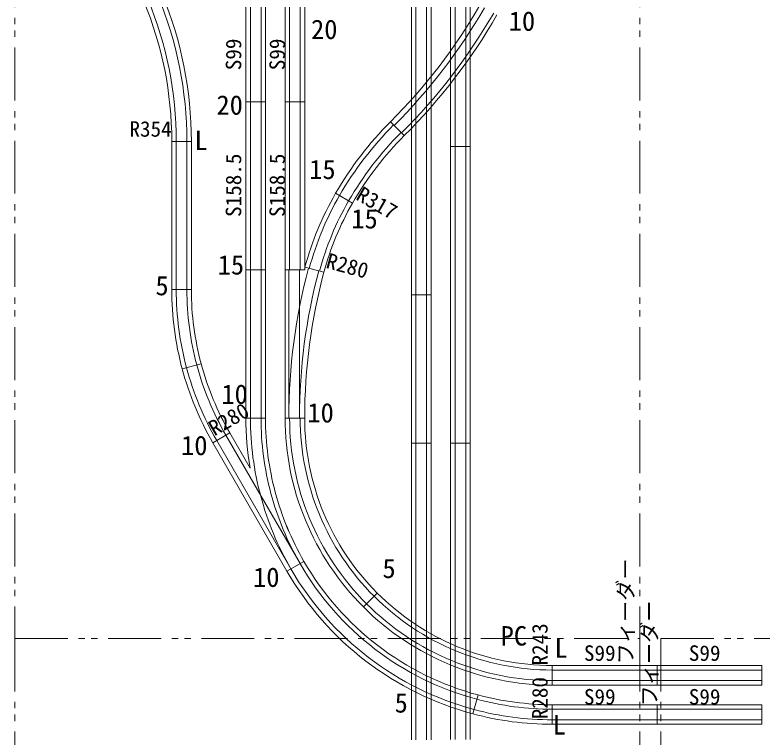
# Model space of a CAD drawing. Units: millimetres, scale not verified. Extents: x -9453 to 4173, y -8805 to 4050.
# Drawn here: x 475 to 1181, y -314 to 368 of the extents above; entities that cross this region are included whole.
import ezdxf
from ezdxf.enums import TextEntityAlignment as Align

# ---------------------------------------------------------------- set-up
doc = ezdxf.new("R2010")
doc.units = ezdxf.units.MM
doc.header["$LTSCALE"] = 10
doc.linetypes.add('DOUBLE_CHAIN1', pattern=[8.8, 5, -1, 0.6, -0.6, 0.6, -1])
for name, color, linetype, lineweight in [('0-0_線路', 7, 'Continuous', 9), ('0-2', 7, 'Continuous', 9), ('0-4_ジオラマ', 7, 'Continuous', 9), ('0-8_教室', 3, 'DOUBLE_CHAIN1', 9)]:
    doc.layers.add(name, color=color, linetype=linetype, lineweight=lineweight)
doc.styles.add('ＭＳ ゴシック', font='')
doc.styles.get('ＭＳ ゴシック').set_extended_font_data('MS Gothic')

msp = doc.modelspace()

# ---------------------------------------------------------------- linework, layer by layer
at = {"layer": '0-0_線路'}
for p, q in [((886.73, 523.38), (886.73, 243.38)), ((905.23, 523.38), (905.23, 243.38)), ((693.46, 384.54), (693.46, 285.54)), ((711.96, 384.54), (711.96, 285.54)), ((730.46, 384.54), (730.46, 285.54)), ((748.96, 384.54), (748.96, 285.54)), ((849.73, 383.24), (849.73, 103.24)), ((693.46, 127.04), (693.46, 285.54)), ((711.96, 285.54), (693.46, 285.54)), ((693.46, 285.54), (711.96, 285.54)), ((693.46, 285.54), (707.21, 285.54)), ((711.96, 127.04), (711.96, 285.54)), ((730.46, 127.04), (730.46, 285.54)), ((748.96, 285.54), (730.46, 285.54)), ((730.46, 285.54), (748.96, 285.54)), ((730.46, 285.54), (744.21, 285.54)), ((748.96, 127.04), (748.96, 285.54)), ((843.04, 253.7), (829.96, 266.79)), ((829.96, 266.79), (843.04, 253.7)), ((623.46, 108.28), (623.46, 248.28)), ((623.46, 248.28), (641.96, 248.28)), ((623.46, 248.28), (641.96, 248.28)), ((623.46, 248.28), (641.96, 248.28)), ((623.46, 248.28), (641.96, 248.28)), ((623.46, 248.28), (641.96, 248.28)), ((641.96, 108.28), (641.96, 248.28)), ((886.73, 243.38), (905.23, 243.38)), ((886.73, 243.38), (886.73, -36.62)), ((905.23, 243.38), (886.73, 243.38)), ((905.23, 243.38), (886.73, 243.38)), ((778.11, 199.22), (794.13, 189.97)), ((794.13, 189.97), (778.11, 199.22)), ((794.13, 189.97), (778.11, 199.22)), ((693.46, -12.96), (693.46, 127.04)), ((693.46, 127.04), (711.96, 127.04)), ((693.46, 127.04), (711.96, 127.04)), ((711.96, 127.04), (693.46, 127.04)), ((693.46, 127.04), (711.96, 127.04)), ((711.96, -12.96), (711.96, 127.04)), ((730.46, 127.04), (730.46, -12.96)), ((730.46, 127.04), (748.96, 127.04)), ((767.08, 124.67), (749.21, 129.46)), ((767.08, 124.67), (749.21, 129.46)), ((623.46, 108.28), (641.96, 108.28)), ((623.46, 108.28), (641.96, 108.28)), ((623.46, 108.28), (641.96, 108.28)), ((623.46, 108.28), (641.96, 108.28)), ((849.73, 103.24), (868.23, 103.24)), ((849.73, 103.24), (868.23, 103.24)), ((849.73, 103.24), (849.73, -36.76)), ((868.23, 103.24), (849.73, 103.24)), ((868.23, 103.24), (849.73, 103.24)), ((868.23, 103.24), (849.73, 103.24)), ((868.23, 103.24), (868.23, -36.76)), ((633.32, 33.42), (651.19, 38.21)), ((651.19, 38.21), (633.32, 33.42)), ((711.96, -12.96), (693.46, -12.96)), ((693.46, -12.96), (711.96, -12.96)), ((693.46, -12.96), (711.96, -12.96)), ((693.46, -12.96), (711.96, -12.96)), ((748.96, -12.96), (730.46, -12.96)), ((662.21, -36.34), (678.24, -27.09)), ((662.21, -36.34), (678.24, -27.09)), ((678.24, -27.09), (662.21, -36.34)), ((678.24, -27.09), (662.21, -36.34)), ((697.34, -60.19), (678.24, -27.09)), ((732.21, -157.58), (662.21, -36.34)), ((868.23, -36.76), (849.73, -36.76)), ((868.23, -36.76), (849.73, -36.76)), ((849.73, -36.76), (868.23, -36.76)), ((849.73, -36.76), (849.73, -316.76)), ((868.23, -36.76), (849.73, -36.76)), ((868.23, -36.76), (849.73, -36.76)), ((868.23, -36.76), (868.23, -316.76)), ((886.73, -36.62), (905.23, -36.62)), ((886.73, -36.62), (886.73, -316.62)), ((905.23, -36.62), (886.73, -36.62)), ((905.23, -36.62), (886.73, -36.62)), ((748.24, -148.33), (732.21, -157.58)), ((732.21, -157.58), (748.24, -148.33)), ((732.21, -157.58), (748.24, -148.33)), ((732.21, -157.58), (748.24, -148.33)), ((748.24, -148.33), (732.21, -157.58)), ((748.24, -148.33), (732.21, -157.58)), ((817.43, -178.25), (804.34, -191.33)), ((817.43, -178.25), (804.34, -191.33)), ((982.71, -246.71), (982.71, -265.21)), ((1081.71, -246.71), (982.71, -246.71)), ((982.71, -246.71), (982.71, -265.21)), ((982.71, -246.71), (982.71, -260.46)), ((1081.71, -265.21), (1081.71, -246.71)), ((1081.71, -246.71), (1081.71, -265.21)), ((1081.71, -246.71), (1081.71, -260.46)), ((1180.71, -246.71), (1081.71, -246.71)), ((1081.71, -246.71), (1081.71, -265.21)), ((1081.71, -246.71), (1081.71, -260.46)), ((1180.71, -265.21), (1180.71, -246.71)), ((1081.71, -260.46), (1081.71, -251.46)), ((1180.71, -260.46), (1180.71, -251.46)), ((1081.71, -265.21), (982.71, -265.21)), ((1180.71, -265.21), (1081.71, -265.21)), ((912.64, -274.48), (907.85, -292.35)), ((912.64, -274.48), (907.85, -292.35)), ((982.71, -302.21), (982.71, -283.71)), ((1081.71, -283.71), (982.71, -283.71)), ((982.71, -283.71), (982.71, -302.21)), ((982.71, -283.71), (982.71, -297.46)), ((1081.71, -302.21), (1081.71, -283.71)), ((1180.71, -283.71), (1081.71, -283.71)), ((1081.71, -283.71), (1081.71, -302.21)), ((1081.71, -283.71), (1081.71, -297.46)), ((1081.71, -297.46), (1081.71, -288.46)), ((1180.71, -302.21), (1180.71, -283.71)), ((1180.71, -283.71), (1180.71, -302.21)), ((1180.71, -283.71), (1180.71, -297.46)), ((1180.71, -297.46), (1180.71, -288.46)), ((1081.71, -302.21), (982.71, -302.21)), ((1180.71, -302.21), (1081.71, -302.21))]:
    msp.add_line(p, q, dxfattribs=at)
at = {"layer": '0-0_線路', "color": 2}
for p, q in [((890.98, 243.38), (890.98, 523.38)), ((900.98, 243.38), (900.98, 523.38)), ((697.71, 384.54), (697.71, 285.54)), ((707.71, 384.54), (707.71, 285.54)), ((734.71, 384.54), (734.71, 285.54)), ((744.71, 384.54), (744.71, 285.54)), ((853.98, 103.24), (853.98, 383.24)), ((863.98, 103.24), (863.98, 383.24)), ((697.71, 127.04), (697.71, 285.54)), ((707.71, 127.04), (707.71, 285.54)), ((734.71, 127.04), (734.71, 285.54)), ((744.71, 127.04), (744.71, 285.54)), ((627.71, 108.28), (627.71, 248.28)), ((637.71, 108.28), (637.71, 248.28)), ((890.98, -36.62), (890.98, 243.38)), ((900.98, -36.62), (900.98, 243.38)), ((697.71, -12.96), (697.71, 127.04)), ((707.71, -12.96), (707.71, 127.04)), ((734.03, -12.96), (734.03, 127.04)), ((744.03, -12.96), (744.03, 127.04)), ((853.98, 103.24), (853.98, -36.76)), ((863.98, 103.24), (863.98, -36.76)), ((735.9, -155.46), (665.9, -34.21)), ((744.56, -150.46), (674.56, -29.21)), ((853.98, -316.76), (853.98, -36.76)), ((863.98, -316.76), (863.98, -36.76)), ((890.98, -316.62), (890.98, -36.62)), ((900.98, -316.62), (900.98, -36.62)), ((1081.71, -250.96), (982.71, -250.96)), ((1180.71, -250.96), (1081.71, -250.96)), ((1081.71, -260.96), (982.71, -260.96)), ((1180.71, -260.96), (1081.71, -260.96)), ((1081.71, -287.96), (982.71, -287.96)), ((1180.71, -287.96), (1081.71, -287.96)), ((1081.71, -297.96), (982.71, -297.96)), ((1180.71, -297.96), (1081.71, -297.96))]:
    msp.add_line(p, q, dxfattribs=at)
at = {"layer": '0-0_線路'}
for points in [[(849.73, 383.24), (868.23, 383.24), (868.23, 103.24)], [(641.96, 248.28), (623.46, 248.28), (641.96, 248.28)], [(886.73, 243.38), (905.23, 243.38), (905.23, -36.62)], [(749.21, 129.46), (748.96, 127.04), (730.46, 127.04)], [(730.46, -12.96), (730.46, 127.04), (730.46, -12.96)], [(730.46, -12.96), (730.46, 127.04), (744.03, 127.04)], [(730.46, 127.04), (730.46, -12.96), (748.96, -12.96)], [(886.73, -36.62), (905.23, -36.62), (905.23, -316.62)], [(748.24, -148.33), (732.21, -157.58), (748.24, -148.33)]]:
    msp.add_lwpolyline(points, dxfattribs=at)
at = {"layer": '0-0_線路', "color": 2}
for centre, radius, start, end in [((278.71, 248.28), 359, 0, 45), ((278.71, 248.28), 349, 0, 45), ((453.95, 642.79), 536.69, 315, 330), ((453.95, 642.79), 546.69, 315, 330), ((1060.65, 36.09), 322, 134.99998, 150), ((1060.65, 36.09), 312, 135.00002, 150), ((1028.61, 54.59), 285, 150.00002, 165), ((1028.61, 54.59), 275, 150.00002, 165), ((1280.71, -12.96), 546.69, 165, 180), ((1280.71, -12.96), 536.69, 165, 180), ((912.71, 108.28), 285, 180.00002, 195), ((912.71, 108.28), 275, 180.00002, 195), ((912.71, 108.28), 275, 195.00002, 210), ((912.71, 108.28), 285, 195.00002, 210), ((982.71, -12.96), 285, 179.99994, 195), ((982.71, -12.96), 275, 179.99995, 195), ((982.71, -12.96), 248, 180.00009, 225), ((982.71, -12.96), 238, 180.00012, 225), ((982.71, -12.96), 275, 194.99995, 210), ((982.71, -12.96), 285, 194.99994, 210), ((982.71, -12.96), 275, 210, 255), ((982.71, -12.96), 285, 210, 254.99995), ((982.71, -12.96), 238, 225.00012, 270), ((982.71, -12.96), 248, 225.00009, 270), ((982.71, -12.96), 275, 255, 269.99998), ((982.71, -12.96), 285, 255, 269.99998)]:
    msp.add_arc(centre, radius, start, end, dxfattribs=at)
at = {"layer": '0-0_線路'}
for centre, radius, start, end in [((278.71, 248.28), 363.25, 0, 45), ((278.71, 248.28), 344.75, 0, 45), ((453.95, 642.79), 531.75, 315.00002, 330), ((453.95, 642.79), 550.25, 314.99995, 330), ((1060.65, 36.09), 326.25, 134.99998, 150), ((1060.65, 36.09), 307.75, 135, 150), ((1028.61, 54.59), 289.25, 150.00002, 165), ((1028.61, 54.59), 270.75, 150.00002, 165), ((1280.71, -12.96), 531.75, 165.00002, 180), ((912.71, 108.28), 289.25, 180.00002, 195), ((912.71, 108.28), 270.75, 180.00002, 195), ((912.71, 108.28), 270.75, 195.00002, 210), ((912.71, 108.28), 289.25, 195.00002, 210), ((982.71, -12.96), 289.25, 179.99997, 189.39694), ((982.68, -12.96), 270.72, 179.99911, 195.00079), ((982.71, -12.96), 270.75, 179.99997, 195), ((982.71, -12.96), 252.25, 180.00011, 225), ((982.71, -12.96), 233.75, 180.00009, 225), ((982.68, -12.97), 270.72, 194.99911, 210.00079), ((982.71, -12.96), 270.75, 194.99997, 210), ((982.71, -12.96), 270.75, 210, 255.00002), ((982.71, -12.96), 289.25, 210, 254.99995), ((982.71, -12.96), 233.75, 225.00009, 270), ((982.71, -12.96), 252.25, 225.00011, 270), ((982.71, -12.96), 270.75, 255, 269.99998), ((982.71, -12.96), 289.25, 255, 269.99998)]:
    msp.add_arc(centre, radius, start, end, dxfattribs=at)
at = {"layer": '0-8_教室'}
for p, q in [((475.37, 1568.9), (475.37, -221.1)), ((475.37, -221.1), (1065.37, -221.1)), ((475.37, -221.1), (475.37, -2011.1)), ((1065.37, -221.1), (1065.37, -2011.1))]:
    msp.add_line(p, q, dxfattribs=at)
for points in [[(475.37, 1568.9), (1065.37, 1568.9), (1065.37, -221.1)], [(1085.37, -221.1), (1085.37, -2011.1), (495.37, -2011.1)], [(1085.37, -221.1), (1675.37, -221.1), (1675.37, -2011.1), (1085.37, -2011.1)]]:
    msp.add_lwpolyline(points, dxfattribs=at)

# ---------------------------------------------------------------- texts
at = {"layer": '0-2', "style": 'ＭＳ ゴシック'}
for s, rotation, p in [('   S99', 90, (693.46, 285.54)), ('   S99', 90, (734.71, 285.54)), ('     S158.5', 90, (693.46, 127.04)), ('     S158.5', 90, (734.71, 127.04)), ('R317', 330, (794.13, 189.97)), ('R280', 345, (767.08, 124.67)), ('R280', 30, (665.9, -34.22)), ('R243', 90, (982.71, -246.71)), ('R280', 90, (982.71, -297.46))]:
    msp.add_text(s, height=14.66, rotation=rotation, dxfattribs=at).set_placement(p, align=Align.BOTTOM_LEFT)
for s, p in [('R354', (583.46, 248.28)), ('   S99', (982.71, -246.71)), ('\u3000 S99', (1081.71, -246.71)), ('   S99', (982.71, -287.96)), ('   S99', (1081.71, -287.96))]:
    msp.add_text(s, height=14.66, dxfattribs=at).set_placement(p, align=Align.BOTTOM_LEFT)
at = {"layer": '0-4_ジオラマ', "style": 'ＭＳ ゴシック'}
for s, p in [('10', (941.64, 347.18)), ('20', (754.97, 339.4)), ('20', (665.67, 267.96)), ('L', (644.93, 234.55)), ('15', (753.24, 207.18)), ('15', (793, 160.51)), ('15', (666.82, 117.01)), ('5', (608.06, 97.43)), ('10', (670.28, -5.13)), ('10', (751.52, -22.7)), ('10', (632.26, -53.52)), ('5', (822.38, -169.61)), ('10', (700.24, -177.96)), ('PC', (933.95, -233.33)), ('L', (984.85, -244.8)), ('5', (833.9, -296.65)), ('L', (983.12, -317.39))]:
    msp.add_text(s, height=18.33, dxfattribs=at).set_placement(p, align=Align.BOTTOM_LEFT)
at = {"layer": '0-8_教室', "color": 7, "style": 'ＭＳ ゴシック'}
for p in [(1063.64, -245.53), (1086.1, -285.28)]:
    msp.add_text('フィーダー', height=14.66, rotation=90, dxfattribs=at).set_placement(p, align=Align.BOTTOM_LEFT)

doc.saveas('drawing.dxf')
